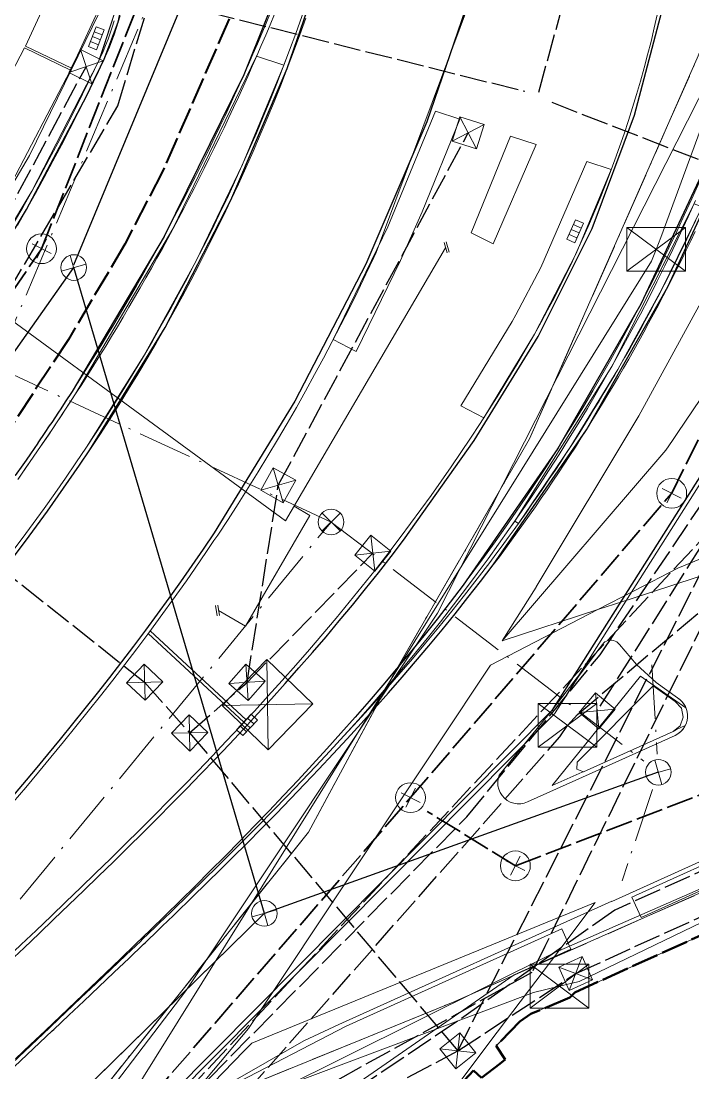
# Model space of a CAD drawing. Header units: metres. Extents: x 105014 to 106600, y 111320 to 118425.
# Drawn here: x 105666.65 to 105698.14, y 113768.31 to 113817.61 of the extents above; entities that cross this region are included whole.
import ezdxf

# ---------------------------------------------------------------- set-up
doc = ezdxf.new("R2010")
doc.units = ezdxf.units.M
doc.linetypes.add('DASHDOT', pattern=[3.556, 2.54, -0.508, 0, -0.508])
doc.linetypes.add('DASHED', pattern=[1.524, 1.27, -0.254])
for name, color, linetype, lineweight in [('00-BASE-LIMITE', 7, 'DASHED', 50), ('00-BASE-UE', 42, 'DASHED', 25), ('10-PAV-BOCACALLE', 9, 'CONTINUOUS', 13), ('10-PAV-CALZADA-BRT', 12, 'CONTINUOUS', 30), ('10-PAV-CALZADA-MIXTA', 8, 'CONTINUOUS', 30), ('10-PAV-CICLORUTA', 76, 'CONTINUOUS', 18), ('10-PAV-SARDINEL', 252, 'CONTINUOUS', 13), ('20-EP-ZONA-DURA', 253, 'CONTINUOUS', 13), ('20-EP-ZONA-VERDE', 84, 'CONTINUOUS', 13), ('30-RED-ENEL-NODOS', 11, 'CONTINUOUS', 13), ('30-RED-ENEL-PROY', 1, 'DASHED', 25), ('30-RED-ETB-CAMARA', 151, 'CONTINUOUS', 13), ('30-RED-ETB-EXIST', 145, 'CONTINUOUS', 13), ('30-RED-ETB-PROY', 5, 'DASHED', 25), ('30-RED-MOVISTAR-PROY', 4, 'DASHED', 25), ('30-RED-VANTI-EXIST', 52, 'CONTINUOUS', 13), ('30-RED-VANTI-PROY', 2, 'DASHED', 25), ('30-RED-VANTI-RETIRO', 8, 'DASHDOT', 13), ('35-RH-ACUE-DOMICILIARIA', 152, 'CONTINUOUS', 9), ('35-RH-ACUE-MATRIZ-PJ', 150, 'DASHED', 40), ('35-RH-ACUE-MENOR-EXIST', 151, 'CONTINUOUS', 13), ('35-RH-ACUE-MENOR-PROY', 5, 'DASHED', 25), ('35-RH-PLUV-COLECTOR', 96, 'CONTINUOUS', 30), ('35-RH-PLUV-NODOS', 94, 'CONTINUOUS', 13), ('35-RH-PLUV-RETIRO', 8, 'DASHDOT', 13), ('36-RH-SAN-COLECTOR-PROY', 6, 'DASHED', 35), ('36-RH-SAN-POZOS', 216, 'CONTINUOUS', 13), ('60-PREDIAL-LOTE', 42, 'CONTINUOUS', 13)]:
    doc.layers.add(name, color=color, linetype=linetype, lineweight=lineweight)

# ---------------------------------------------------------------- blocks, each defined once
blk = doc.blocks.new('CAM_ETB_T_13')
for p, q in [((-1.375, -1.025), (1.375, 1.025)), ((-1.375, 1.025), (1.375, -1.025))]:
    blk.add_line(p, q)
blk.add_lwpolyline([(-1.375, -1.025), (1.375, -1.025), (1.375, 1.025), (-1.375, 1.025)], close=True)
blk = doc.blocks.new('CAJA_ENEL')
for p, q in [((-0.6, -0.6), (0.6, 0.6)), ((-0.6, 0.6), (0.6, -0.6))]:
    blk.add_line(p, q)
blk.add_lwpolyline([(-0.6, -0.6), (0.6, -0.6), (0.6, 0.6), (-0.6, 0.6)], close=True)
blk = doc.blocks.new('CT_ENEL')
for p, q in [((-1.5, -1.5), (1.5, 1.5)), ((-1.5, 1.5), (1.5, -1.5))]:
    blk.add_line(p, q)
blk.add_lwpolyline([(-1.5, -1.5), (1.5, -1.5), (1.5, 1.5), (-1.5, 1.5)], close=True)
blk = doc.blocks.new('POZO_SAN')
for p, q in [((0, -0.5), (0, 0.5)), ((-0.5, 0), (0.5, 0))]:
    blk.add_line(p, q)
blk.add_circle((0, 0), 0.7)
blk = doc.blocks.new('SUMIDERO')
for p, q in [((-0.25, -0.2), (-0.25, 0.2)), ((0, -0.2), (0, 0.2)), ((0.25, -0.2), (0.25, 0.2))]:
    blk.add_line(p, q)
blk.add_lwpolyline([(-0.5, -0.2), (0.5, -0.2), (0.5, 0.2), (-0.5, 0.2)], close=True)
blk = doc.blocks.new('POZO_PLUV')
for p, q in [((-0.42, -0.42), (0.42, 0.42)), ((-0.42, 0.42), (0.42, -0.42))]:
    blk.add_line(p, q)
blk.add_circle((0, 0), 0.6)

msp = doc.modelspace()

# ---------------------------------------------------------------- linework, layer by layer
at = {"layer": '00-BASE-LIMITE'}
msp.add_lwpolyline([(105703.3987, 113776.9685), (105692.6003, 113772.0835), (105692.3675, 113771.8379), (105690.5437, 113771.0697), (105690.0211, 113770.7199), (105688.9235, 113769.5759), (105689.3347, 113768.9301), (105689.0833, 113768.7369), (105688.2265, 113768.0785), (105687.8509, 113768.4151), (105686.7367, 113767.2281), (105681.7895, 113764.9605), (105677.9797, 113763.1187), (105673.0769, 113760.8255), (105668.2005, 113758.4817), (105660.6949, 113750.5233), (105655.1375, 113744.6157), (105651.3379, 113740.6219), (105650.1849, 113739.2919)], dxfattribs=at)
at = {"layer": '00-BASE-UE'}
msp.add_lwpolyline([(105703.3987, 113776.9685), (105692.6003, 113772.0835), (105692.3675, 113771.8379), (105690.5437, 113771.0697), (105690.0211, 113770.7199), (105688.9235, 113769.5759), (105689.3347, 113768.9301), (105689.0833, 113768.7369), (105688.2265, 113768.0785), (105687.8509, 113768.4151), (105686.7367, 113767.2281), (105681.7895, 113764.9605), (105677.9797, 113763.1187), (105673.0769, 113760.8255), (105668.2005, 113758.4817), (105660.6949, 113750.5233), (105655.1375, 113744.6157), (105651.3379, 113740.6219), (105650.1849, 113739.2919)], dxfattribs=at)
at = {"layer": '10-PAV-BOCACALLE'}
for points in [[(105667.751, 113761.3292), (105691.5191, 113785.2879), (105689.0577, 113782.2563), (105689.0107, 113782.0965), (105688.9914, 113781.9311), (105689.0004, 113781.7648), (105689.0374, 113781.6024), (105689.1014, 113781.4487), (105689.1905, 113781.308), (105689.3021, 113781.1844), (105689.4331, 113781.0815), (105689.5796, 113781.0022), (105689.7374, 113780.9489), (105689.9019, 113780.9231), (105690.0684, 113780.9255), (105690.2321, 113780.9561), (105690.3883, 113781.0139), (105692.6508, 113782.0332), (105697.2969, 113784.1263), (105697.4321, 113784.2003), (105697.5543, 113784.2942), (105697.6607, 113784.4057), (105697.7486, 113784.5323), (105697.8161, 113784.6709), (105697.8614, 113784.8182), (105697.8836, 113784.9707), (105697.8842, 113785.0977), (105697.8686, 113785.2237), (105697.8372, 113785.3468), (105697.7849, 113785.4763), (105697.715, 113785.5972), (105697.629, 113785.7073), (105697.5285, 113785.8043), (105697.4155, 113785.8863), (105696.4075, 113786.6057), (105695.4962, 113787.4441), (105694.6955, 113788.3887), (105694.6394, 113788.4519), (105694.5735, 113788.5047), (105694.4996, 113788.5457), (105694.4199, 113788.5737), (105694.3366, 113788.5878), (105694.2522, 113788.5877), (105694.1689, 113788.5734), (105694.0892, 113788.5453), (105694.0155, 113788.5042), (105693.9497, 113788.4512), (105693.8937, 113788.3879), (105691.5191, 113785.2879), (105703.2793, 113803.8744)], [(105703.8301, 113780.636), (105694.3394, 113776.3489), (105694.3381, 113776.3533), (105681.5511, 113770.5845), (105679.9068, 113769.8062), (105674.8568, 113766.9249)]]:
    msp.add_lwpolyline(points, dxfattribs=at)
at = {"layer": '10-PAV-CALZADA-BRT'}
for points in [[(105666.3333, 113792.5273), (105666.8591, 113793.2293), (105667.3789, 113793.9341), (105667.8923, 113794.6423), (105668.3993, 113795.3539), (105668.8995, 113796.0689), (105669.3929, 113796.7875), (105669.8835, 113797.5165), (105673.3992, 113803.2394), (105676.4857, 113809.2048), (105679.1263, 113815.3805), (105681.3067, 113821.7333)], [(105688.0115, 113819.7217), (105685.6624, 113812.8745), (105682.8167, 113806.2184), (105679.4899, 113799.7892), (105675.6999, 113793.6217), (105675.1821, 113792.8523), (105674.6531, 113792.0815), (105674.1177, 113791.3165), (105673.5765, 113790.5569), (105673.0295, 113789.8025), (105672.4773, 113789.0535), (105671.9199, 113788.3097), (105671.3577, 113787.5707), (105670.7911, 113786.8365), (105670.2201, 113786.1073), (105669.6451, 113785.3823), (105669.0663, 113784.6619), (105668.4841, 113783.9455), (105667.8985, 113783.2333), (105667.3101, 113782.5251), (105666.7187, 113781.8205), (105666.1249, 113781.1193)], [(105666.0929, 113773.5109), (105666.7947, 113774.1773), (105667.4955, 113774.8445), (105668.1953, 113775.5131), (105668.8935, 113776.1831), (105669.5901, 113776.8549), (105670.2849, 113777.5285), (105670.9777, 113778.2043), (105671.6681, 113778.8825), (105672.3557, 113779.5633), (105673.0407, 113780.2471), (105673.7225, 113780.9339), (105674.4009, 113781.6239), (105675.0757, 113782.3175), (105675.7469, 113783.0149), (105676.4137, 113783.7161), (105677.0763, 113784.4215), (105677.7339, 113785.1313), (105678.3869, 113785.8455), (105679.0345, 113786.5647), (105679.6767, 113787.2887), (105680.3131, 113788.0177), (105680.9435, 113788.7521), (105681.5673, 113789.4919), (105682.1845, 113790.2373), (105682.7947, 113790.9883), (105683.3975, 113791.7453), (105683.9927, 113792.5085), (105684.5801, 113793.2775), (105687.8815, 113797.9518), (105690.8791, 113802.8265), (105693.4087, 113807.8892), (105695.4009, 113813.1865), (105696.8343, 113818.6614)], [(105699.0019, 113811.4031), (105695.692, 113804.3396), (105691.8049, 113797.5766), (105687.3675, 113791.1611), (105686.7637, 113790.3701), (105686.1465, 113789.5787), (105685.5219, 113788.7947), (105684.8907, 113788.0177), (105684.2531, 113787.2475), (105683.6091, 113786.4841), (105682.9595, 113785.7271), (105682.3045, 113784.9765), (105681.6441, 113784.2321), (105680.9789, 113783.4937), (105680.3093, 113782.7609), (105679.6353, 113782.0339), (105678.9575, 113781.3121), (105678.2759, 113780.5953), (105677.5911, 113779.8837), (105676.9031, 113779.1765), (105676.2123, 113778.4739), (105675.5189, 113777.7755), (105674.8233, 113777.0811), (105674.1255, 113776.3905), (105673.4261, 113775.7033), (105672.7253, 113775.0195), (105672.0229, 113774.3387), (105671.3199, 113773.6607), (105670.6159, 113772.9851), (105669.9113, 113772.3121), (105669.2065, 113771.6409), (105668.5017, 113770.9715), (105667.7961, 113770.3031), (105667.0923, 113769.6371), (105666.3891, 113768.9719)]]:
    msp.add_lwpolyline(points, dxfattribs=at)
at = {"layer": '10-PAV-CALZADA-MIXTA'}
for points in [[(105680.2371, 113822.9305), (105677.0906, 113815.0886), (105673.3516, 113807.5114), (105669.0419, 113800.2435), (105668.7266, 113799.7594), (105668.513, 113799.433), (105668.4095, 113799.2763), (105668.0898, 113798.7951), (105667.9774, 113798.627), (105667.7675, 113798.3156), (105667.4434, 113797.8373), (105667.4352, 113797.8254), (105667.091, 113797.3245), (105666.8864, 113797.0283), (105666.7365, 113796.813), (105666.3798, 113796.3032)], [(105604.5093, 113732.6565), (105608.8577, 113737.7249), (105645.8159, 113780.7215), (105648.4131, 113783.7487), (105649.6965, 113785.2529), (105651.8169, 113787.7655), (105653.4837, 113789.7739), (105655.4503, 113792.1965), (105657.1287, 113794.3231), (105658.9663, 113796.7311), (105660.5821, 113798.9343), (105662.2819, 113801.3617), (105663.7923, 113803.6353), (105666.9062, 113808.7752), (105669.7172, 113814.0867), (105670.5523, 113815.8223), (105671.2082, 113817.5543), (105671.5897, 113819.3666)], [(105638.6357, 113742.3871), (105668.1159, 113770.2781), (105668.1873, 113770.3457), (105668.8901, 113771.0111), (105669.5927, 113771.6765), (105670.2947, 113772.3427), (105670.9966, 113773.0091), (105671.0187, 113773.0301), (105671.6972, 113773.6764), (105672.3965, 113774.3453), (105672.4653, 113774.4111), (105673.0944, 113775.0158), (105673.2663, 113775.1813), (105673.7915, 113775.6871), (105674.065, 113775.9537), (105674.4861, 113776.3611), (105674.8615, 113776.7286), (105675.1785, 113777.0369), (105675.4963, 113777.3507), (105675.8687, 113777.7155), (105676.5563, 113778.3965), (105677.2409, 113779.0803), (105677.9225, 113779.7673), (105678.6007, 113780.4577), (105679.2753, 113781.1515), (105679.9463, 113781.8489), (105680.6129, 113782.5505), (105681.2751, 113783.2561), (105681.9327, 113783.9659), (105682.5855, 113784.6805), (105683.2329, 113785.3997), (105683.8749, 113786.1239), (105684.5109, 113786.8533), (105685.1411, 113787.5877), (105685.7647, 113788.3277), (105686.3817, 113789.0733), (105686.9917, 113789.8247), (105687.5943, 113790.5819), (105688.1893, 113791.3451), (105688.7763, 113792.1145), (105693.1478, 113798.4549), (105696.9613, 113805.1458), (105700.1888, 113812.1383)], [(105703.2793, 113803.8744), (105691.5191, 113785.2879), (105667.751, 113761.3292), (105667.5307, 113761.1205), (105658.8375, 113752.8961), (105642.9312, 113737.8472)]]:
    msp.add_lwpolyline(points, dxfattribs=at)
at = {"layer": '10-PAV-CICLORUTA'}
msp.add_lwpolyline([(105670.5523, 113818.7231), (105669.0179, 113815.3907), (105666.8573, 113816.4355), (105668.3547, 113819.6877), (105670.5523, 113818.7231)], close=True, dxfattribs=at)
msp.add_lwpolyline([(105663.9621, 113810.8833), (105666.8137, 113816.3455), (105668.9745, 113815.3007), (105668.9745, 113815.3007), (105666.0532, 113809.7052)], dxfattribs=at)
at = {"layer": '10-PAV-SARDINEL'}
for points in [[(105666.174, 113792.6483), (105666.6986, 113793.3486), (105667.2175, 113794.0522), (105667.7299, 113794.7591), (105668.2359, 113795.4693), (105668.7351, 113796.1828), (105669.2275, 113796.9), (105669.7171, 113797.6274), (105670.1783, 113798.3269), (105670.6332, 113799.0306), (105671.0817, 113799.7385), (105671.5235, 113800.4504), (105671.9589, 113801.1663), (105672.3876, 113801.8862), (105672.8097, 113802.61), (105673.2251, 113803.3378), (105673.6339, 113804.0693), (105674.0359, 113804.8045), (105674.4312, 113805.5432), (105674.8196, 113806.2857), (105675.2013, 113807.0317), (105675.576, 113807.7811), (105675.9439, 113808.5339), (105676.3048, 113809.2901), (105676.6589, 113810.0496), (105677.0059, 113810.8123), (105677.3459, 113811.5782), (105677.6788, 113812.3471), (105678.005, 113813.1198), (105678.3235, 113813.894), (105678.6351, 113814.6718), (105678.9397, 113815.4524), (105679.237, 113816.2357), (105679.5271, 113817.0218), (105679.8099, 113817.8106)], [(105666.3065, 113808.1301), (105666.7319, 113808.8732), (105667.1517, 113809.6211), (105667.5651, 113810.3718), (105667.9723, 113811.126), (105668.373, 113811.8833), (105668.7676, 113812.644), (105669.1559, 113813.408), (105669.5379, 113814.1752), (105669.8192, 113814.7508), (105670.097, 113815.3283), (105670.3708, 113815.9065), (105670.4964, 113816.1827), (105670.6162, 113816.4657), (105670.7274, 113816.7483), (105670.8307, 113817.0324), (105670.9264, 113817.3176), (105670.9279, 113817.3225), (105671.0158, 113817.6092)], [(105679.9985, 113817.7439), (105679.715, 113816.9534), (105679.4243, 113816.1656), (105679.1263, 113815.3805), (105678.8211, 113814.5982), (105678.5088, 113813.8187), (105678.1893, 113813.0421), (105677.8627, 113812.2684), (105677.529, 113811.4978), (105677.1883, 113810.7303), (105676.8405, 113809.9659), (105676.4857, 113809.2048), (105676.124, 113808.4469), (105675.7553, 113807.6924), (105675.3797, 113806.9414), (105674.9972, 113806.1938), (105674.6079, 113805.4497), (105674.2118, 113804.7093), (105673.8089, 113803.9725), (105673.3992, 113803.2394), (105672.9829, 113802.5101), (105672.5599, 113801.7847), (105672.1302, 113801.0632), (105671.6939, 113800.3457), (105671.2511, 113799.6322), (105670.8017, 113798.9228), (105670.3458, 113798.2175), (105669.8835, 113797.5165), (105669.3929, 113796.7875), (105668.8995, 113796.0689), (105668.3993, 113795.3539), (105667.8923, 113794.6423), (105667.3789, 113793.9341), (105666.8591, 113793.2293), (105666.3333, 113792.5273)], [(105666.3798, 113796.3032), (105666.7365, 113796.813), (105666.8864, 113797.0283), (105667.091, 113797.3245), (105667.4352, 113797.8254), (105667.4434, 113797.8373), (105667.7675, 113798.3156), (105667.9774, 113798.627), (105668.0898, 113798.7951), (105668.4095, 113799.2763), (105668.513, 113799.433), (105668.7266, 113799.7594), (105669.0419, 113800.2435), (105669.3267, 113800.6867), (105669.611, 113801.1336), (105669.8915, 113801.5795), (105670.1715, 113802.0291), (105670.4478, 113802.4776), (105670.7233, 113802.9299), (105670.9953, 113803.3811), (105671.2665, 113803.836), (105671.5342, 113804.2898), (105671.801, 113804.7473), (105672.0642, 113805.2036), (105672.3267, 113805.6637), (105672.5855, 113806.1225), (105672.8436, 113806.5851), (105673.098, 113807.0464), (105673.3516, 113807.5114), (105673.6015, 113807.9751), (105673.8506, 113808.4425), (105674.0962, 113808.9086), (105674.3407, 113809.3784), (105674.5818, 113809.8468), (105674.8218, 113810.3189), (105675.0584, 113810.7897), (105675.2939, 113811.2641), (105675.5259, 113811.737), (105675.7568, 113812.2137), (105675.9843, 113812.6889), (105676.2106, 113813.1677), (105676.4335, 113813.645), (105676.6552, 113814.126), (105676.8735, 113814.6055), (105677.0906, 113815.0886), (105677.3043, 113815.5701), (105677.5168, 113816.0553), (105677.7258, 113816.5389), (105677.9336, 113817.026), (105678.138, 113817.5116), (105678.3411, 113818.0007)], [(105671.2911, 113817.8519), (105671.2082, 113817.5543), (105671.1176, 113817.2589), (105671.0194, 113816.966), (105670.9137, 113816.6756), (105670.8006, 113816.3881), (105670.6801, 113816.1036), (105670.5523, 113815.8223), (105670.2775, 113815.2421), (105669.9991, 113814.6635), (105669.7172, 113814.0867), (105669.3345, 113813.3181), (105668.9455, 113812.5526), (105668.5502, 113811.7904), (105668.1485, 113811.0315), (105667.7406, 113810.276), (105667.3265, 113809.5239), (105666.9062, 113808.7752), (105666.4796, 113808.03)], [(105678.526, 113817.9245), (105678.3225, 113817.4345), (105678.1177, 113816.948), (105677.9096, 113816.46), (105677.7002, 113815.9755), (105677.4873, 113815.4895), (105677.2733, 113815.0071), (105677.0557, 113814.5231), (105676.8371, 113814.0428), (105676.6149, 113813.5609), (105676.3916, 113813.0827), (105676.1649, 113812.603), (105675.937, 113812.1269), (105675.7057, 113811.6494), (105675.4732, 113811.1756), (105675.2373, 113810.7003), (105675.0003, 113810.2287), (105674.7598, 113809.7558), (105674.5184, 113809.2865), (105674.2733, 113808.8158), (105674.0274, 113808.3489), (105673.7778, 113807.8806), (105673.5274, 113807.4161), (105673.2734, 113806.9502), (105673.0185, 113806.4881), (105672.76, 113806.0247), (105672.5007, 113805.565), (105672.2378, 113805.1041), (105671.9741, 113804.6471), (105671.7067, 113804.1887), (105671.4386, 113803.734), (105671.1669, 113803.2783), (105670.8944, 113802.8263), (105670.6183, 113802.3732), (105670.3416, 113801.9238), (105670.0611, 113801.4734), (105669.78, 113801.0267), (105669.4953, 113800.5789), (105669.2098, 113800.1349), (105668.8941, 113799.6501), (105668.6802, 113799.3232), (105668.5763, 113799.1659), (105668.2563, 113798.6842), (105668.1435, 113798.5155), (105667.9332, 113798.2036), (105667.6086, 113797.7245), (105667.6, 113797.712), (105667.2557, 113797.211), (105667.0508, 113796.9143), (105666.9005, 113796.6985), (105666.5436, 113796.1884)], [(105666.3891, 113768.9719), (105667.0923, 113769.6371), (105667.7961, 113770.3031), (105668.5017, 113770.9715), (105669.2065, 113771.6409), (105669.9113, 113772.3121), (105670.6159, 113772.9851), (105671.3199, 113773.6607), (105672.0229, 113774.3387), (105672.7253, 113775.0195), (105673.4261, 113775.7033), (105674.1255, 113776.3905), (105674.8233, 113777.0811), (105675.5189, 113777.7755), (105676.2123, 113778.4739), (105676.9031, 113779.1765), (105677.5911, 113779.8837), (105678.2759, 113780.5953), (105678.9575, 113781.3121), (105679.6353, 113782.0339), (105680.3093, 113782.7609), (105680.9789, 113783.4937), (105681.6441, 113784.2321), (105682.3045, 113784.9765), (105682.9595, 113785.7271), (105683.6091, 113786.4841), (105684.2531, 113787.2475), (105684.8907, 113788.0177), (105685.5219, 113788.7947), (105686.1465, 113789.5787), (105686.7637, 113790.3701), (105687.3675, 113791.1611), (105687.8728, 113791.8365), (105688.3721, 113792.5165), (105688.8651, 113793.2009), (105689.352, 113793.8898), (105689.8326, 113794.583), (105690.307, 113795.2805), (105690.775, 113795.9823), (105691.2367, 113796.6883), (105691.692, 113797.3984), (105692.1409, 113798.1126), (105692.5833, 113798.8308), (105693.0193, 113799.553), (105693.4487, 113800.279), (105693.8715, 113801.009), (105694.2877, 113801.7427), (105694.6973, 113802.4801), (105695.1002, 113803.2212), (105695.4964, 113803.9659), (105695.8859, 113804.7141), (105696.2686, 113805.4659), (105696.6445, 113806.221), (105697.0136, 113806.9795), (105697.3759, 113807.7413), (105697.7312, 113808.5064), (105698.0796, 113809.2746), (105698.4211, 113810.046)], [(105698.2621, 113809.1928), (105697.913, 113808.423), (105697.5569, 113807.6563), (105697.1938, 113806.8928), (105696.8239, 113806.1327), (105696.4472, 113805.376), (105696.0637, 113804.6226), (105695.6734, 113803.8728), (105695.2764, 113803.1265), (105694.8726, 113802.3838), (105694.4621, 113801.6448), (105694.0449, 113800.9094), (105693.6213, 113800.178), (105693.191, 113799.4504), (105692.7541, 113798.7267), (105692.3107, 113798.007), (105691.8609, 113797.2912), (105691.4046, 113796.5796), (105690.9419, 113795.8721), (105690.4729, 113795.1688), (105689.9975, 113794.4698), (105689.5159, 113793.7751), (105689.0279, 113793.0848), (105688.5339, 113792.3989), (105688.0335, 113791.7174), (105687.5271, 113791.0405), (105686.9221, 113790.2479), (105686.3036, 113789.4549), (105685.6777, 113788.6694), (105685.0454, 113787.8909), (105684.4065, 113787.1191), (105683.7615, 113786.3545), (105683.1108, 113785.5963), (105682.4547, 113784.8444), (105682.1296, 113784.478), (105681.7855, 113784.1013), (105681.1289, 113783.3925), (105680.4675, 113782.6879), (105679.8018, 113781.9872), (105679.1316, 113781.2906), (105678.4577, 113780.5975), (105677.7802, 113779.9079), (105677.0993, 113779.2215), (105676.4153, 113778.5383), (105675.7284, 113777.858), (105675.3561, 113777.4933), (105675.0386, 113777.1798), (105674.7219, 113776.8718), (105674.3466, 113776.5044), (105673.9257, 113776.0972), (105673.6524, 113775.8308), (105673.1276, 113775.3254), (105672.9558, 113775.16), (105672.3269, 113774.5555), (105672.2583, 113774.4898), (105671.5592, 113773.8211), (105670.8809, 113773.175), (105670.8589, 113773.1541), (105670.157, 113772.4878), (105669.4551, 113771.8217), (105668.7526, 113771.1563), (105668.0498, 113770.4909), (105667.9784, 113770.4234), (105638.4982, 113742.5324)], [(105638.4982, 113742.5324), (105667.9784, 113770.4234), (105668.0498, 113770.4909), (105668.7526, 113771.1563), (105669.4551, 113771.8217), (105670.157, 113772.4878), (105670.8589, 113773.1541), (105670.8809, 113773.175), (105671.5592, 113773.8211), (105672.2583, 113774.4898), (105672.3269, 113774.5555), (105672.9558, 113775.16), (105673.1276, 113775.3254), (105673.6524, 113775.8308), (105673.9257, 113776.0972), (105674.3466, 113776.5044), (105674.7219, 113776.8718), (105675.0386, 113777.1798), (105675.3561, 113777.4933), (105675.7284, 113777.858), (105676.4153, 113778.5383), (105677.0993, 113779.2215), (105677.7802, 113779.9079), (105678.4577, 113780.5975), (105679.1316, 113781.2906), (105679.8018, 113781.9872), (105680.4675, 113782.6879), (105681.1289, 113783.3925), (105681.7855, 113784.1013), (105682.4374, 113784.8149), (105683.0838, 113785.533), (105683.7247, 113786.256), (105684.3597, 113786.9841), (105684.9891, 113787.7176), (105685.6112, 113788.4559), (105686.227, 113789.2001), (105686.8358, 113789.95), (105687.4372, 113790.7057), (105688.0315, 113791.4679), (105688.6168, 113792.2352), (105688.9058, 113792.6203), (105689.1913, 113793.0051), (105689.4763, 113793.3934), (105689.7576, 113793.7812), (105690.0384, 113794.1726), (105690.3157, 113794.5634), (105690.5923, 113794.9578), (105690.8653, 113795.3515), (105691.1376, 113795.7488), (105691.4064, 113796.1454), (105691.6744, 113796.5455), (105691.9391, 113796.9451), (105692.2029, 113797.3482), (105692.4631, 113797.7504), (105692.7226, 113798.1563), (105692.9785, 113798.5613), (105693.2336, 113798.9699), (105693.4852, 113799.3777), (105693.7359, 113799.789), (105693.9831, 113800.1994), (105694.2294, 113800.6134), (105694.4722, 113801.0264), (105694.7141, 113801.443), (105694.9525, 113801.8586), (105695.1899, 113802.2778), (105695.4238, 113802.6959), (105695.6567, 113803.1176), (105695.8861, 113803.5382), (105696.1145, 113803.9623), (105696.3394, 113804.3854), (105696.5632, 113804.8119), (105696.7835, 113805.2374), (105697.0028, 113805.6663), (105697.2186, 113806.0941), (105697.4332, 113806.5253), (105697.6444, 113806.9554), (105697.8544, 113807.3889), (105698.061, 113807.8212), (105698.2664, 113808.2569)], [(105698.2417, 113807.7354), (105698.0346, 113807.3021), (105697.8241, 113806.8677), (105697.6125, 113806.4366), (105697.3973, 113806.0044), (105697.1811, 113805.5757), (105696.9613, 113805.1458), (105696.7405, 113804.7195), (105696.5162, 113804.292), (105696.2908, 113803.868), (105696.0619, 113803.4429), (105695.832, 113803.0213), (105695.5985, 113802.5987), (105695.3641, 113802.1796), (105695.1262, 113801.7596), (105694.8873, 113801.343), (105694.6449, 113800.9255), (105694.4016, 113800.5115), (105694.1547, 113800.0967), (105693.9069, 113799.6853), (105693.6557, 113799.2731), (105693.4035, 113798.8644), (105693.1478, 113798.4549), (105692.8914, 113798.049), (105692.6313, 113797.6422), (105692.3705, 113797.239), (105692.1061, 113796.8351), (105691.841, 113796.4347), (105691.5723, 113796.0336), (105691.3029, 113795.6361), (105691.0299, 113795.2379), (105690.7563, 113794.8433), (105690.4791, 113794.4481), (105690.2012, 113794.0564), (105689.9198, 113793.6642), (105689.6378, 113793.2755), (105689.3522, 113792.8863), (105689.0661, 113792.5006), (105688.7763, 113792.1145), (105688.1893, 113791.3451), (105687.5943, 113790.5819), (105686.9917, 113789.8247), (105686.3817, 113789.0733), (105685.7647, 113788.3277), (105685.1411, 113787.5877), (105684.5109, 113786.8533), (105683.8749, 113786.1239), (105683.2329, 113785.3997), (105682.5855, 113784.6805), (105681.9327, 113783.9659), (105681.2751, 113783.2561), (105680.6129, 113782.5505), (105679.9463, 113781.8489), (105679.2753, 113781.1515), (105678.6007, 113780.4577), (105677.9225, 113779.7673), (105677.2409, 113779.0803), (105676.5563, 113778.3965), (105675.8687, 113777.7155), (105675.4963, 113777.3507), (105675.1785, 113777.0369), (105674.8615, 113776.7286), (105674.4861, 113776.3611), (105674.065, 113775.9537), (105673.7915, 113775.6871), (105673.2663, 113775.1813), (105673.0944, 113775.0158), (105672.4653, 113774.4111), (105672.3965, 113774.3453), (105671.6972, 113773.6764), (105671.0187, 113773.0301), (105670.9966, 113773.0091), (105670.2947, 113772.3427), (105669.5927, 113771.6765), (105668.8901, 113771.0111), (105668.1873, 113770.3457), (105668.1159, 113770.2781), (105638.6357, 113742.3871)], [(105642.9312, 113737.8472), (105658.8375, 113752.8961), (105667.5307, 113761.1205), (105667.751, 113761.3292), (105691.5191, 113785.2879), (105703.2793, 113803.8744)], [(105703.4483, 113803.7675), (105691.6881, 113785.181), (105691.6723, 113785.1593), (105691.6611, 113785.147), (105667.893, 113761.1883), (105667.8885, 113761.184), (105667.6682, 113760.9753), (105658.975, 113752.7508), (105643.0687, 113737.702)]]:
    msp.add_lwpolyline(points, dxfattribs=at)
at = {"layer": '20-EP-ZONA-DURA'}
for points in [[(105679.237, 113816.2357), (105678.9745, 113815.5429), (105677.6901, 113815.9527), (105677.7002, 113815.9755), (105677.9096, 113816.46), (105678.1177, 113816.948), (105678.3225, 113817.4345), (105678.526, 113817.9245), (105678.726, 113818.4129), (105678.9248, 113818.9049), (105679.1202, 113819.3952), (105679.3142, 113819.889), (105679.5049, 113820.3811), (105679.6941, 113820.8768), (105679.7953, 113821.1449), (105680.8157, 113820.8213), (105680.6151, 113820.1919), (105680.3541, 113819.3956), (105680.0856, 113818.6019), (105679.8099, 113817.8106), (105679.5271, 113817.0218), (105679.237, 113816.2357)], [(105666.8573, 113816.4355), (105669.0179, 113815.3907), (105670.5523, 113818.7231), (105668.3547, 113819.6877), (105666.8573, 113816.4355)], [(105682.4374, 113784.8149), (105682.1296, 113784.478), (105682.4547, 113784.8444), (105683.1108, 113785.5963), (105683.7615, 113786.3545), (105684.4065, 113787.1191), (105685.0454, 113787.8909), (105685.6777, 113788.6694), (105686.3036, 113789.4549), (105686.9221, 113790.2479), (105687.5271, 113791.0405), (105688.0335, 113791.7174), (105688.5339, 113792.3989), (105689.0279, 113793.0848), (105689.5159, 113793.7751), (105689.7915, 113794.1711), (105689.9559, 113794.0571), (105689.7576, 113793.7812), (105689.4763, 113793.3934), (105689.1913, 113793.0051), (105688.9058, 113792.6203), (105688.6168, 113792.2352), (105688.0315, 113791.4679), (105687.4372, 113790.7057), (105686.8358, 113789.95), (105686.227, 113789.2001), (105685.6112, 113788.4559), (105684.9891, 113787.7176), (105684.3597, 113786.9841), (105683.7247, 113786.256), (105683.0838, 113785.533), (105682.4374, 113784.8149)], [(105697.4155, 113785.8863), (105697.5409, 113785.7935), (105697.6504, 113785.6824), (105697.7413, 113785.5556), (105697.8113, 113785.4161), (105695.6873, 113786.9013), (105691.5483, 113781.7735), (105692.9495, 113782.4063), (105693.0109, 113782.4147), (105697.2147, 113784.3085), (105697.3737, 113784.4041), (105697.7777, 113784.5866), (105697.6888, 113784.4424), (105697.5767, 113784.3153), (105697.4449, 113784.2089), (105697.2969, 113784.1263), (105692.6508, 113782.0332), (105690.3883, 113781.0139), (105690.2321, 113780.9561), (105690.0684, 113780.9255), (105689.9019, 113780.9231), (105689.7374, 113780.9489), (105689.5796, 113781.0022), (105689.4331, 113781.0815), (105689.3021, 113781.1844), (105689.1905, 113781.308), (105689.1014, 113781.4487), (105689.0374, 113781.6024), (105689.0004, 113781.7648), (105688.9914, 113781.9311), (105689.0107, 113782.0965), (105689.0577, 113782.2563), (105690.3452, 113783.8206), (105691.6611, 113785.147), (105691.6723, 113785.1593), (105691.6881, 113785.181), (105692.7994, 113786.9374), (105693.8937, 113788.3879), (105693.9497, 113788.4512), (105694.0155, 113788.5042), (105694.0892, 113788.5453), (105694.1689, 113788.5734), (105694.2522, 113788.5877), (105694.3366, 113788.5878), (105694.4199, 113788.5737), (105694.4996, 113788.5457), (105694.5735, 113788.5047), (105694.6394, 113788.4519), (105694.6955, 113788.3887), (105695.4962, 113787.4441), (105696.4075, 113786.6057), (105697.4155, 113785.8863)], [(105695.2709, 113776.5497), (105695.7039, 113775.5913), (105709.5159, 113781.8299), (105706.9177, 113781.7437), (105706.814, 113781.7335), (105706.7125, 113781.7099), (105706.6149, 113781.6733), (105695.2709, 113776.5497)], [(105669.3891, 113761.8011), (105673.7515, 113763.7391), (105680.2827, 113766.6405), (105682.1433, 113767.6289), (105689.7673, 113772.9129), (105692.4221, 113774.1081), (105691.9899, 113775.0679), (105681.8885, 113770.5057), (105676.4642, 113767.6874), (105671.4259, 113764.2261), (105669.0611, 113762.2931), (105669.0176, 113761.9088), (105669.3891, 113761.8011)]]:
    msp.add_lwpolyline(points, close=True, dxfattribs=at)
for points in [[(105696.4658, 113817.8996), (105696.3241, 113817.2805), (105696.1729, 113816.6541), (105696.0142, 113816.0292), (105695.8483, 113815.4069), (105695.6748, 113814.7859), (105695.494, 113814.1672), (105695.306, 113813.5511), (105695.1105, 113812.9367), (105694.908, 113812.3249), (105694.6983, 113811.716), (105694.4811, 113811.1087), (105694.2568, 113810.5044), (105694.0255, 113809.9028), (105693.7868, 113809.3035), (105693.5415, 113808.7084), (105693.2889, 113808.1152), (105693.0293, 113807.5253), (105692.7628, 113806.9385), (105692.4893, 113806.3549), (105692.2089, 113805.7746), (105691.9217, 113805.1977), (105691.6274, 113804.6236), (105691.327, 113804.0544), (105691.0193, 113803.4877), (105690.7052, 113802.9253), (105690.2973, 113802.2195), (105689.8823, 113801.5164), (105689.4616, 113800.8181), (105689.0339, 113800.1226), (105688.6006, 113799.4321), (105688.1607, 113798.745), (105687.7145, 113798.062), (105687.2627, 113797.3836), (105686.8037, 113796.7082), (105686.3392, 113796.0376), (105685.8685, 113795.3712), (105685.3918, 113794.7091), (105684.9092, 113794.0514), (105684.4206, 113793.3981), (105683.8394, 113792.6372), (105683.8345, 113792.6309), (105683.2404, 113791.8691), (105682.6389, 113791.1137), (105682.0299, 113790.3642), (105681.4139, 113789.6202), (105680.7912, 113788.8817), (105680.1619, 113788.1486), (105679.5266, 113787.4208), (105678.8854, 113786.698), (105678.2388, 113785.9799), (105677.5868, 113785.2668), (105677.0991, 113784.7405), (105672.6118, 113788.8994), (105672.6378, 113788.9342), (105672.6378, 113788.9342), (105674.3991, 113791.3697), (105674.8175, 113791.9676), (105675.3475, 113792.7399), (105675.6927, 113793.2528), (105675.8663, 113793.5108), (105676.3507, 113794.2448), (105676.8286, 113794.9831), (105677.2998, 113795.7256), (105677.7644, 113796.4723), (105678.2223, 113797.2231), (105678.6736, 113797.978), (105679.118, 113798.7369), (105679.5557, 113799.4995), (105679.9866, 113800.2662), (105680.4106, 113801.0366), (105680.8277, 113801.8108), (105681.238, 113802.5887), (105681.6413, 113803.3702), (105682.0376, 113804.1552), (105682.4269, 113804.9438), (105682.8091, 113805.7358), (105683.1843, 113806.5312), (105683.2859, 113806.7516), (105688.5474, 113820.8313)], [(105670.6439, 113818.6829), (105667.0491, 113811.3089), (105662.8769, 113804.2455)], [(105671.0158, 113817.6092), (105670.9279, 113817.3225), (105670.9264, 113817.3176), (105670.8307, 113817.0324), (105670.7274, 113816.7483), (105670.6162, 113816.4657), (105670.4964, 113816.1827), (105670.3708, 113815.9065), (105670.3573, 113815.8804), (105671.1835, 113818.4461)], [(105666.0532, 113809.7052), (105668.9745, 113815.3007), (105668.9745, 113815.3007), (105666.8137, 113816.3455), (105663.9621, 113810.8833)], [(105674.8568, 113766.9249), (105679.9068, 113769.8062), (105681.5511, 113770.5845), (105694.3381, 113776.3533), (105694.3394, 113776.3489), (105703.8301, 113780.636)], [(105703.3987, 113776.9685), (105692.6003, 113772.0835), (105692.3675, 113771.8379), (105690.5437, 113771.0697), (105690.0211, 113770.7199), (105688.9235, 113769.5759), (105689.3347, 113768.9301), (105689.0833, 113768.7369), (105688.2265, 113768.0785), (105687.8509, 113768.4151), (105686.7367, 113767.2281)]]:
    msp.add_lwpolyline(points, dxfattribs=at)
at = {"layer": '20-EP-ZONA-VERDE'}
for points in [[(105662.8769, 113804.2455), (105667.0491, 113811.3089), (105670.6439, 113818.6829)], [(105671.1835, 113818.4461), (105670.2817, 113815.7169), (105667.1546, 113809.6262), (105663.6319, 113803.7555)], [(105666.4955, 113796.1199), (105667.0511, 113796.9141), (105667.6005, 113797.7127), (105668.1437, 113798.5155), (105668.6801, 113799.3229), (105669.2095, 113800.1345), (105673.7724, 113807.8707), (105677.6901, 113815.9527), (105678.9745, 113815.5429), (105678.9745, 113815.5429), (105677.0357, 113810.8788), (105674.842, 113806.3289), (105672.4, 113801.9074), (105669.7173, 113797.6277), (105669.2275, 113796.8999), (105668.7353, 113796.1829), (105668.2359, 113795.4693), (105667.7299, 113794.7591), (105667.2173, 113794.0523), (105666.6985, 113793.3485), (105666.1737, 113792.6479)], [(105666.2771, 113780.9897), (105666.8715, 113781.6915), (105667.4635, 113782.3969), (105668.0527, 113783.1059), (105668.6389, 113783.8189), (105669.2219, 113784.5361), (105669.8015, 113785.2575), (105670.3771, 113785.9833), (105670.9489, 113786.7139), (105671.5165, 113787.4491), (105672.0795, 113788.1891), (105672.6379, 113788.9341), (105672.7047, 113789.0249), (105677.2047, 113784.8543), (105677.2047, 113784.8543), (105676.9299, 113784.5579), (105676.2683, 113783.8535), (105675.6023, 113783.1531), (105674.9321, 113782.4565), (105674.2579, 113781.7637), (105673.5801, 113781.0743), (105672.8991, 113780.3883), (105672.2147, 113779.7051), (105671.5275, 113779.0249), (105670.8377, 113778.3473), (105670.1455, 113777.6719), (105669.4511, 113776.9987), (105668.7549, 113776.3273), (105668.0569, 113775.6575), (105667.3575, 113774.9893), (105666.6569, 113774.3221), (105665.9553, 113773.6559)]]:
    msp.add_lwpolyline(points, dxfattribs=at)
for points in [[(105687.2099, 113813.0045), (105685.4565, 113808.6637), (105684.4377, 113806.3815), (105682.3485, 113802.1231), (105681.2841, 113802.6771), (105683.8361, 113807.9586), (105686.0699, 113813.3823), (105687.2099, 113813.0045)], [(105690.7969, 113811.8157), (105688.7701, 113807.1673), (105687.7519, 113807.6733), (105689.5849, 113812.2173), (105690.7969, 113811.8157)], [(105694.3119, 113810.6507), (105692.66, 113806.7173), (105690.7051, 113802.9253), (105688.3311, 113799.0097), (105687.2621, 113799.5661), (105689.6623, 113803.5189), (105689.8431, 113803.8409), (105691.0089, 113806.0547), (105693.1719, 113811.0285), (105694.3119, 113810.6507)], [(105698.5621, 113808.8953), (105696.6793, 113805.0356), (105694.6141, 113801.2703), (105692.3712, 113797.608), (105689.9559, 113794.0571), (105689.7915, 113794.1711), (105694.3315, 113801.4129), (105698.1927, 113809.0383), (105698.5621, 113808.8953)], [(105697.3097, 113785.7167), (105697.5984, 113785.4022), (105697.6843, 113784.9841), (105697.543, 113784.5812), (105697.2147, 113784.3085), (105693.0109, 113782.4147), (105692.6974, 113782.5365), (105692.7161, 113782.8723), (105696.2739, 113786.4565), (105697.3097, 113785.7167)], [(105695.7039, 113775.5913), (105695.2709, 113776.5497), (105706.6149, 113781.6733), (105706.7125, 113781.7099), (105706.814, 113781.7335), (105706.9177, 113781.7437), (105709.5159, 113781.8299), (105695.7039, 113775.5913)], [(105692.4221, 113774.1081), (105689.7673, 113772.9129), (105682.1433, 113767.6289), (105680.2827, 113766.6405), (105673.7515, 113763.7391), (105669.3891, 113761.8011), (105669.0176, 113761.9088), (105669.0611, 113762.2931), (105671.4259, 113764.2261), (105676.4642, 113767.6874), (105681.8885, 113770.5057), (105691.9899, 113775.0679), (105692.4221, 113774.1081)]]:
    msp.add_lwpolyline(points, close=True, dxfattribs=at)
at = {"layer": '30-RED-ENEL-PROY'}
for points in [[(105665.0649, 113806.8405), (105669.6995, 113815.4663)], [(105678.7079, 113795.8487), (105687.6047, 113812.3699)], [(105652.3625, 113802.5413), (105672.4439, 113786.6181)], [(105687.1167, 113769.3391), (105701.7775, 113798.1701)], [(105701.7775, 113798.1701), (105693.6433, 113785.2791)], [(105677.2437, 113786.6107), (105678.7079, 113795.8487)], [(105677.2437, 113786.6107), (105683.1407, 113792.6641)], [(105672.4439, 113786.6181), (105674.5509, 113784.2427)], [(105674.5509, 113784.2427), (105677.2437, 113786.6107)], [(105674.5509, 113784.2427), (105687.1167, 113769.3391)], [(105692.6451, 113772.9645), (105706.6341, 113779.3201)], [(105687.1167, 113769.3391), (105692.6451, 113772.9645)], [(105667.2687, 113758.7837), (105687.1167, 113769.3391)]]:
    msp.add_lwpolyline(points, dxfattribs=at)
at = {"layer": '30-RED-ETB-EXIST'}
for points in [[(105696.412, 113806.905), (105696.631, 113807.46), (105703.782, 113826.938)], [(105671.277, 113766.339), (105696.193, 113806.349), (105696.412, 113806.905)], [(105691.888, 113772.376), (105692.81, 113772.599), (105725.545, 113788.381)], [(105676.799, 113766.859), (105690.671, 113772.082), (105691.888, 113772.376)]]:
    msp.add_lwpolyline(points, dxfattribs=at)
at = {"layer": '30-RED-ETB-PROY'}
for points in [[(105690.911, 113814.275), (105695.384, 113830.464)], [(105664.428, 113820.731), (105665.058, 113820.629), (105690.264, 113814.313)], [(105691.518, 113813.801), (105706.819, 113807.845), (105707.384, 113807.576)], [(105692.252, 113784.594), (105692.724, 113785.105), (105701.467, 113792.444), (105701.795, 113792.926)], [(105676.8, 113766.856), (105677.223, 113767.417), (105691.906, 113784.063), (105692.252, 113784.594)]]:
    msp.add_lwpolyline(points, dxfattribs=at)
at = {"layer": '30-RED-MOVISTAR-PROY'}
msp.add_lwpolyline([(105665.0309, 113757.36), (105700.2977, 113795.1865), (105706.0905, 113806.0253), (105711.4899, 113820.8561), (105721.1683, 113882.1502)], dxfattribs=at)
at = {"layer": '30-RED-VANTI-EXIST'}
for points in [[(105667.4951, 113763.786), (105680.1245, 113779.5951), (105684.0887, 113786.9505), (105690.4821, 113798.0245), (105696.9487, 113812.7043), (105699.1993, 113817.8223), (105705.3189, 113835.2093), (105706.9035, 113839.4129), (105709.5815, 113846.7035), (105713.4545, 113872.7233), (105716.2765, 113891.3637), (105718.2471, 113905.4221), (105718.4766, 113915.5228)], [(105690.8139, 113773.3531), (105695.8653, 113775.5869), (105709.81, 113781.7583)], [(105673.5258, 113766.1676), (105686.9763, 113771.6561), (105690.8139, 113773.3531)]]:
    msp.add_lwpolyline(points, dxfattribs=at)
at = {"layer": '30-RED-VANTI-PROY'}
for points in [[(105583.4243, 113706.6041), (105586.8215, 113712.3143), (105587.7547, 113714.6325), (105598.9577, 113724.3955), (105656.2147, 113790.9971), (105664.4907, 113802.2521), (105671.1805, 113813.6245), (105681.2393, 113846.7487), (105682.6437, 113861.1821), (105686.1241, 113889.7663), (105686.4437, 113891.9799), (105686.6545, 113896.3845), (105688.4809, 113913.0949), (105689.2835, 113923.9021), (105690.0407, 113928.1947), (105690.1611, 113929.8803)], [(105673.5258, 113766.1676), (105674.3509, 113766.9183), (105687.5483, 113780.3173), (105693.7847, 113787.9033), (105699.5411, 113796.4419), (105704.5447, 113806.0343), (105707.0653, 113812.0751), (105709.4217, 113818.9333), (105712.7867, 113834.2455), (105714.0181, 113841.3425), (105716.0761, 113855.6513), (105717.3825, 113865.7933), (105719.4105, 113880.8569), (105721.1805, 113893.5495), (105722.3117, 113904.2299), (105723.0949, 113915.2215)], [(105709.81, 113781.7583), (105706.3219, 113781.2709), (105694.4721, 113775.9419), (105690.8139, 113773.3531)], [(105690.8139, 113773.3531), (105687.1123, 113770.7337), (105681.5263, 113766.9799), (105676.7757, 113764.7241), (105673.4571, 113765.4648)]]:
    msp.add_lwpolyline(points, dxfattribs=at)
at = {"layer": '30-RED-VANTI-RETIRO'}
for points in [[(105667.4951, 113763.786), (105680.1245, 113779.5951), (105684.0887, 113786.9505), (105690.4821, 113798.0245), (105696.9487, 113812.7043), (105699.1993, 113817.8223), (105705.3189, 113835.2093), (105706.9035, 113839.4129), (105709.5815, 113846.7035), (105713.4545, 113872.7233), (105716.2765, 113891.3637), (105718.2471, 113905.4221), (105718.4766, 113915.5228)], [(105690.8139, 113773.3531), (105695.8653, 113775.5869), (105709.81, 113781.7583)], [(105673.5258, 113766.1676), (105686.9763, 113771.6561), (105690.8139, 113773.3531)]]:
    msp.add_lwpolyline(points, dxfattribs=at)
at = {"layer": '35-RH-ACUE-DOMICILIARIA'}
for points in [[(105659.3599, 113808.5782), (105679.0451, 113794.1897), (105686.5463, 113806.9834)], [(105686.4787, 113807.2241), (105686.6138, 113806.7427)], [(105686.5779, 113807.2519), (105686.7129, 113806.7705)], [(105679.4444, 113794.8707), (105680.1824, 113794.44), (105677.1725, 113789.2423), (105675.9099, 113789.9862)], [(105675.7715, 113790.2185), (105675.8444, 113789.7239)], [(105675.8734, 113790.2335), (105675.9463, 113789.7389)]]:
    msp.add_lwpolyline(points, dxfattribs=at)
at = {"layer": '35-RH-ACUE-MATRIZ-PJ'}
msp.add_lwpolyline([(105697.8287, 113984.9241), (105696.0573, 113950.2069), (105693.0321, 113908.2907), (105688.6926, 113877.3888), (105685.1125, 113845.4534), (105684.0791, 113839.7835), (105682.6136, 113834.0328), (105681.6135, 113830.8334), (105678.2327, 113821.8919), (105673.2704, 113810.5282), (105671.5191, 113807.1561), (105668.874, 113802.6796), (105665.575, 113797.6684), (105658.3947, 113788.1043), (105629.7754, 113754.6465), (105611.2469, 113734.751), (105601.3153, 113723.1855), (105597.5168, 113718.6616), (105591.5028, 113710.4652), (105584.2576, 113714.5486), (105582.5302, 113711.598), (105580.9366, 113712.0232), (105573.79, 113714.76)], dxfattribs=at)
at = {"layer": '35-RH-ACUE-MENOR-EXIST'}
msp.add_lwpolyline([(105701.94, 113823.25), (105699.93, 113816.96), (105686.17, 113789.85), (105674.38, 113772.16), (105658.11, 113750.83), (105611.21, 113697.46)], dxfattribs=at)
at = {"layer": '35-RH-ACUE-MENOR-PROY'}
msp.add_lwpolyline([(105700.1008, 113792.4003), (105691.1917, 113774.2351), (105690.5942, 113773.0167), (105666.412, 113759.6328), (105642.7772, 113734.9224), (105616.0584, 113707.5833), (105607.4793, 113696.2024), (105598.5721, 113684.3861), (105597.0873, 113681.9335), (105574.088, 113633.3271)], dxfattribs=at)
at = {"layer": '35-RH-PLUV-COLECTOR'}
for points in [[(105669.1241, 113806.1756), (105678.8907, 113829.6959)], [(105669.1241, 113806.1756), (105678.8907, 113829.6959)], [(105655.6338, 113786.917), (105669.1241, 113806.0534)], [(105655.6338, 113786.917), (105669.1241, 113806.0534)], [(105678.0553, 113775.7825), (105669.1241, 113806.0534)], [(105678.0553, 113775.7825), (105669.1241, 113806.0534)], [(105696.5136, 113782.4011), (105678.0553, 113775.7825)], [(105696.5136, 113782.4011), (105678.0553, 113775.7825)], [(105640.0359, 113738.5359), (105678.0475, 113775.7752)], [(105643.6076, 113742.035), (105678.0475, 113775.7752)]]:
    msp.add_lwpolyline(points, dxfattribs=at)
at = {"layer": '35-RH-PLUV-RETIRO'}
for points in [[(105611.9851, 113741.7106), (105652.6415, 113785.866), (105665.478, 113801.394), (105677.5372, 113830.1205)], [(105681.1818, 113794.1267), (105665.478, 113801.394)], [(105627.0832, 113728.4922), (105681.1818, 113794.1267)], [(105681.1818, 113794.1267), (105695.8385, 113782.9174)], [(105696.204, 113787.436), (105696.4615, 113783.2494)], [(105696.2444, 113781.595), (105694.815, 113777.315)]]:
    msp.add_lwpolyline(points, dxfattribs=at)
at = {"layer": '36-RH-SAN-COLECTOR-PROY'}
for points in [[(105667.6129, 113806.9352), (105675.8474, 113827.7926)], [(105697.1418, 113795.4714), (105705.9173, 113813.3054)], [(105653.2958, 113785.9306), (105667.6129, 113806.9352)], [(105684.9032, 113781.2084), (105697.1418, 113795.4714)], [(105689.8164, 113778.0145), (105713.987, 113787.302)], [(105672.7398, 113767.1755), (105684.9032, 113781.2084)], [(105689.8164, 113778.0145), (105685.6885, 113780.5672)]]:
    msp.add_lwpolyline(points, dxfattribs=at)
at = {"layer": '60-PREDIAL-LOTE'}
msp.add_lwpolyline([(105704.8182, 113795.0071), (105704.6766, 113794.2622), (105705.9937, 113794.8038), (105706.2865, 113794.1544), (105695.2415, 113790.5334), (105693.6854, 113790.0246), (105689.1959, 113788.5567), (105696.8729, 113797.4942), (105697.1782, 113797.9452), (105697.4366, 113798.3268), (105700.6073, 113803.0097), (105701.5737, 113804.3704), (105702.9431, 113806.2987), (105705.3338, 113809.5487), (105707.787, 113812.7596), (105710.2948, 113815.9316), (105712.8574, 113819.0486), (105712.976, 113819.1878), (105711.5218, 113814.8881), (105709.6444, 113809.7547), (105707.6327, 113804.4377), (105705.6683, 113799.1012), (105705.4248, 113798.1987), (105704.8182, 113795.0071)], close=True, dxfattribs=at)
for points in [[(105700.6073, 113803.0097), (105697.4366, 113798.3268), (105697.1782, 113797.9452), (105696.8729, 113797.4942), (105696.8729, 113797.4942), (105689.1959, 113788.5567), (105690.7929, 113791.0806), (105690.7983, 113791.0892), (105695.597, 113799.1088), (105700.0544, 113807.237)], [(105701.878, 113778.4161), (105691.8556, 113774.0354), (105691.6957, 113773.9655), (105672.2058, 113764.2677), (105672.1388, 113764.2344), (105677.3103, 113770.3885), (105682.4176, 113778.0596), (105686.1926, 113783.7296), (105688.6477, 113787.4171), (105693.6854, 113790.0246), (105695.39, 113790.9069), (105697.4342, 113791.965), (105704.8182, 113795.0071)], [(105633.3284, 113723.4648), (105662.4801, 113753.4926), (105672.2058, 113764.2677), (105672.3297, 113764.405), (105677.093, 113769.3203), (105677.4662, 113769.7055), (105693.5552, 113776.2876), (105691.8556, 113774.0354), (105688.6269, 113769.7581), (105686.8043, 113767.3437), (105674.8542, 113761.9368), (105669.1748, 113755.5166), (105667.7036, 113753.8535), (105659.0529, 113744.912), (105653.7207, 113739.5407), (105650.4438, 113735.8335)]]:
    msp.add_lwpolyline(points, dxfattribs=at)

# ---------------------------------------------------------------- block references
at = {"layer": '30-RED-ENEL-NODOS'}
for name, p, rotation in [('CAJA_ENEL', (105669.6995, 113815.4663), 63.4), ('CAJA_ENEL', (105687.6046, 113812.3698), 72.5), ('CAJA_ENEL', (105678.7078, 113795.8487), 61.1), ('CAJA_ENEL', (105683.1407, 113792.664), 51.6), ('CAJA_ENEL', (105672.4438, 113786.6181), 46.5), ('CT_ENEL', (105678.202, 113785.565), 135.9), ('CT_ENEL', (105678.202, 113785.565), 135.9), ('CAJA_ENEL', (105677.2437, 113786.6106), 48.5), ('CAJA_ENEL', (105693.6432, 113785.279), 50.3), ('CAJA_ENEL', (105674.5508, 113784.2427), 46.2), ('CAJA_ENEL', (105692.6451, 113772.9645), 24.2), ('CAJA_ENEL', (105687.1166, 113769.3391), 38.8)]:
    msp.add_blockref(name, p, dxfattribs=dict(at, rotation=rotation))
at = {"layer": '30-RED-ETB-CAMARA'}
for p in [(105696.412, 113806.905), (105692.252, 113784.594), (105691.889, 113772.375)]:
    msp.add_blockref('CAM_ETB_T_13', p, dxfattribs=at)
at = {"layer": '35-RH-PLUV-NODOS'}
for name, p, rotation in [('SUMIDERO', (105670.1847, 113816.8023), 249.2), ('SUMIDERO', (105670.1847, 113816.8023), 249.2), ('SUMIDERO', (105670.1847, 113816.8023), 249.2), ('SUMIDERO', (105692.6168, 113807.7545), 246), ('SUMIDERO', (105692.6168, 113807.7545), 246), ('SUMIDERO', (105692.6168, 113807.7545), 246), ('POZO_PLUV', (105669.1241, 113806.0534), 241), ('POZO_PLUV', (105669.1241, 113806.0534), 241), ('SUMIDERO', (105677.24, 113784.6163), 46.9), ('SUMIDERO', (105677.24, 113784.6163), 46.9), ('SUMIDERO', (105677.24, 113784.6163), 46.9), ('POZO_PLUV', (105696.5136, 113782.4011), 241), ('POZO_PLUV', (105678.0553, 113775.7825), 241), ('POZO_PLUV', (105678.0553, 113775.7825), 241)]:
    msp.add_blockref(name, p, dxfattribs=dict(at, rotation=rotation))
msp.add_blockref('POZO_PLUV', (105681.1818, 113794.1267), dxfattribs=at)
at = {"layer": '36-RH-SAN-POZOS', "rotation": 243}
for p in [(105667.6129, 113806.9352), (105697.1418, 113795.4714), (105684.9032, 113781.2084), (105689.8164, 113778.0145)]:
    msp.add_blockref('POZO_SAN', p, dxfattribs=at)

doc.saveas('drawing.dxf')
